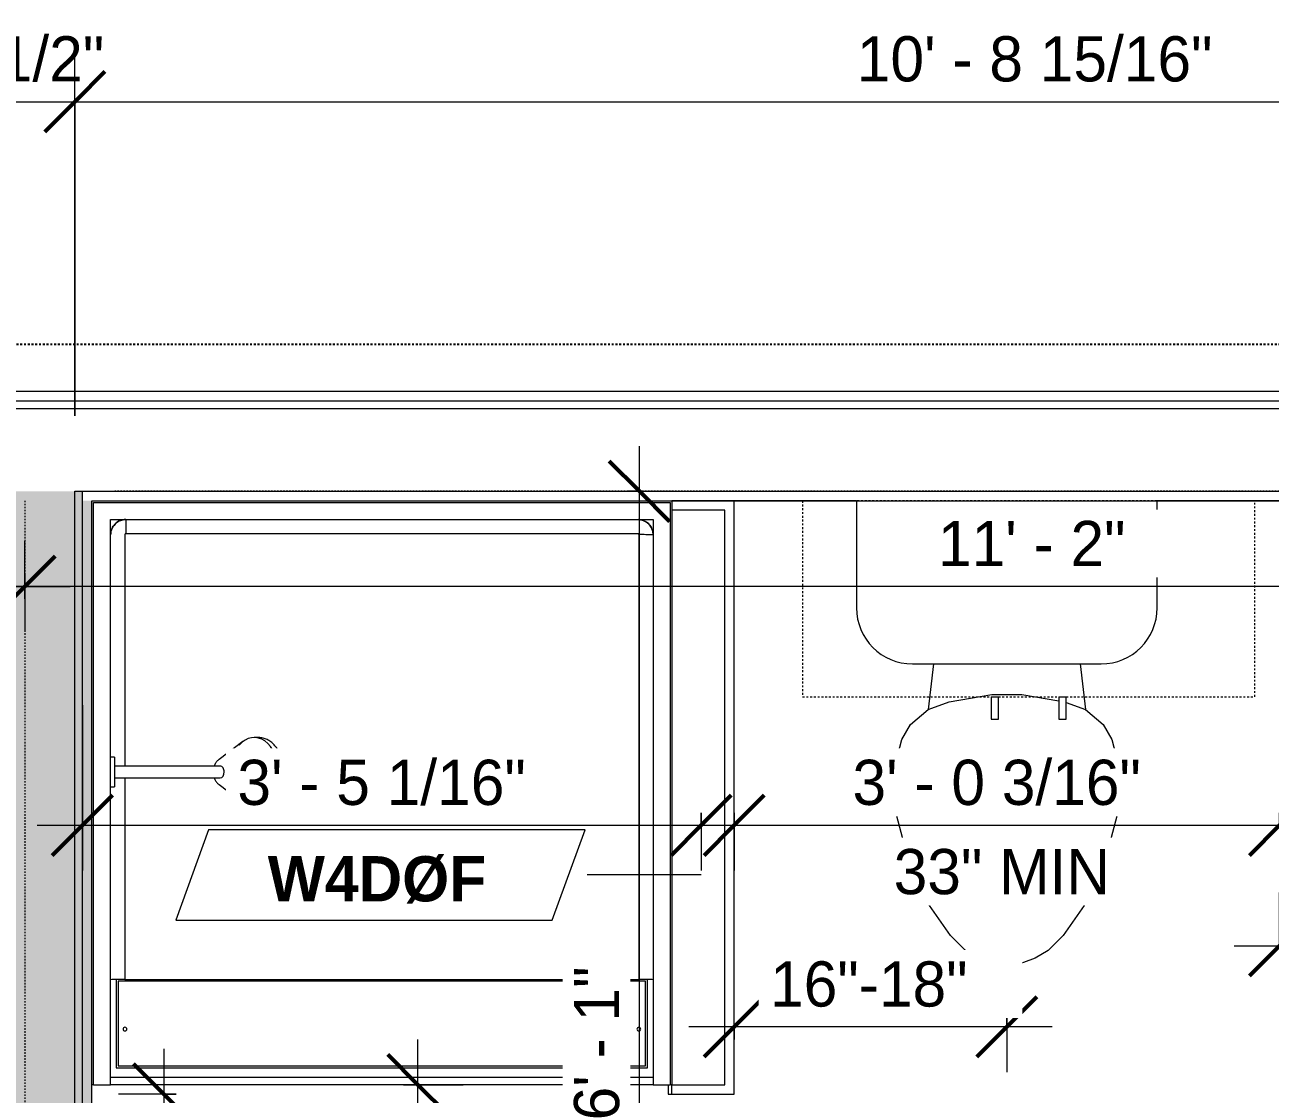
# Model space of a CAD drawing. Header units: inches. Extents: x -4058 to -1781, y 9814 to 12264.
# Drawn here: x -2935.5 to -2852.9, y 10334 to 10405 of the extents above; entities that cross this region are included whole.
import ezdxf

# ---------------------------------------------------------------- set-up
doc = ezdxf.new("R2010")
doc.units = ezdxf.units.IN
doc.header["$MEASUREMENT"] = 0
for name, pattern in [('Dash', [0.25, 0.125, -0.125]), ('Dash 3_32_', [0.1875, 0.09375, -0.09375]), ('Dash_2_', [0.25, 0.125, -0.125])]:
    doc.linetypes.add(name, pattern=pattern)
for name, color, linetype, lineweight in [('0-1', 7, 'Continuous', 5), ('A-ANNO-DIMS', 211, 'Continuous', 9), ('A-ANNO-DIMS-32', 211, 'Continuous', 9), ('A-DETL-1', 90, 'Dash 3_32_', 9), ('A-FLOR-2', 192, 'Continuous', 9), ('A-WALL-1', 7, 'Continuous', 9), ('A-WALL-2', 113, 'Continuous', 9), ('A-WALL-IDEN', 211, 'Continuous', 9), ('I-WALL-2', 10, 'Continuous', 5), ('I-WALL-3', 7, 'Continuous', 9), ('P-SANR-FIXT', 6, 'Continuous', 9), ('Q-CASE', 31, 'Continuous', 9), ('Q-CASE-3', 31, 'Dash', 9)]:
    doc.layers.add(name, color=color, linetype=linetype, lineweight=lineweight)
doc.layers.add('0-3', color=250, linetype='Dash_2_')
doc.styles.add('Century Gothic', font='ufonts.com_century-gothic.ttf', dxfattribs={"height": 3})
doc.styles.add('Century Gothic_B_1', font='GOTHICB.TTF', dxfattribs={"height": 3})
doc.dimstyles.new('MARKETING_DIMENSION', dxfattribs={"dimscale": 12, "dimtxt": 3.132505, "dimasz": 0.333333, "dimexe": 0.25, "dimexo": 0.166667, "dimgap": 0.041667, "dimtad": 1, "dimdec": 4, "dimrnd": 0.0625, "dimzin": 3, "dimdsep": 46, "dimlunit": 4, "dimtxsty": 'Century Gothic', "dimblk1": 'OBLIQUE', "dimblk2": 'OBLIQUE', "dimsah": 1, "dimcen": 0.09, "dimdle": 0.25, "dimazin": 0, "dimtfac": 1, "dimtdec": 4, "dimtix": 1, "dimtmove": 0, "dimatfit": 3, "dimfxl": 1, "dimtvp": 1, "dimtfill": 1, "dimfrac": 2, "dimtolj": 1, "dimtzin": 0, "dimarcsym": 2})
doc.dimstyles.new('THE_DIMENSION_STRING', dxfattribs={"dimscale": 12, "dimtxt": 3.132505, "dimasz": 0.333333, "dimexe": 0.25, "dimexo": 0.166667, "dimgap": 0.041667, "dimtad": 1, "dimdec": 4, "dimrnd": 0.0625, "dimzin": 3, "dimdsep": 46, "dimlunit": 4, "dimtxsty": 'Century Gothic', "dimblk1": 'OBLIQUE', "dimblk2": 'OBLIQUE', "dimsah": 1, "dimcen": 0.09, "dimdle": 0.25, "dimazin": 0, "dimtfac": 1, "dimtdec": 4, "dimtix": 1, "dimtmove": 0, "dimatfit": 3, "dimfxl": 1, "dimtvp": 1, "dimtfill": 1, "dimfrac": 2, "dimtolj": 1, "dimtzin": 0, "dimarcsym": 2})
doc.dimstyles.new('THE_DIMENSION_STRING_3', dxfattribs={"dimscale": 12, "dimtxt": 3.132505, "dimasz": 0.333333, "dimexe": 0.25, "dimexo": 0.166667, "dimgap": 0.041667, "dimtad": 1, "dimdec": 4, "dimrnd": 0.0625, "dimzin": 3, "dimdsep": 46, "dimlunit": 4, "dimtxsty": 'Century Gothic', "dimblk1": 'OBLIQUE', "dimblk2": 'OBLIQUE', "dimsah": 1, "dimcen": 0.09, "dimdle": 0.25, "dimazin": 0, "dimtfac": 1, "dimtdec": 4, "dimtix": 1, "dimtmove": 0, "dimatfit": 3, "dimfxl": 1, "dimtvp": 1, "dimtfill": 1, "dimfrac": 2, "dimtolj": 1, "dimtzin": 0, "dimarcsym": 2})
doc.dimstyles.new('THE_DIMENSION_STRING_4', dxfattribs={"dimscale": 12, "dimtxt": 3.132505, "dimasz": 0.333333, "dimexe": 0.25, "dimexo": 0.166667, "dimgap": 0.041667, "dimtad": 1, "dimdec": 4, "dimrnd": 0.0625, "dimzin": 3, "dimdsep": 46, "dimlunit": 4, "dimtxsty": 'Century Gothic', "dimblk1": 'OBLIQUE', "dimblk2": 'OBLIQUE', "dimsah": 1, "dimcen": 0.09, "dimdle": 0.25, "dimazin": 0, "dimtfac": 1, "dimtdec": 4, "dimtix": 1, "dimtmove": 0, "dimatfit": 3, "dimfxl": 1, "dimtvp": 1, "dimtfill": 1, "dimfrac": 2, "dimtolj": 1, "dimtzin": 0, "dimarcsym": 2})
doc.dimstyles.new('THE_DIMENSION_STRING_5', dxfattribs={"dimscale": 12, "dimtxt": 3.132505, "dimasz": 0.333333, "dimexe": 0.25, "dimexo": 0.166667, "dimgap": 0.041667, "dimtad": 1, "dimdec": 4, "dimrnd": 0.0625, "dimzin": 3, "dimdsep": 46, "dimlunit": 4, "dimtxsty": 'Century Gothic', "dimblk1": 'OBLIQUE', "dimblk2": 'OBLIQUE', "dimsah": 1, "dimcen": 0.09, "dimdle": 0.25, "dimazin": 0, "dimtfac": 1, "dimtdec": 4, "dimtix": 1, "dimtmove": 0, "dimatfit": 3, "dimfxl": 1, "dimtvp": 1, "dimtfill": 1, "dimfrac": 2, "dimtolj": 1, "dimtzin": 0, "dimarcsym": 2})

# ---------------------------------------------------------------- blocks, each defined once
blk = doc.blocks.new('CTR - 1st Phase - Common Walls_rvt-1-UNIT PLANS - 1ST FLOOR')
at = {"layer": 'I-WALL-2'}
for points in [[(-2932.211, 10017.089), (-2932.211, 10374.039), (-2937.711, 10374.039), (-2937.711, 10017.089)], [(-2931.711, 10017.089), (-2931.711, 10374.039), (-2932.211, 10374.039), (-2932.211, 10017.089)], [(-2931.711, 10017.089), (-2931.086, 10017.089), (-2931.086, 10373.414), (-2931.711, 10373.414), (-2931.711, 10033.342)]]:
    blk.add_hatch(color=256, dxfattribs=at).paths.add_polyline_path(points, flags=0)
at = {"layer": 'A-WALL-1'}
for p, q in [((-3067.149, 10380.039), (-2803.899, 10380.039)), ((-3067.149, 10379.539), (-2803.899, 10379.539)), ((-2932.211, 10374.039), (-2931.711, 10374.039)), ((-2932.211, 10373.414), (-2932.211, 10374.039)), ((-2932.211, 10374.039), (-2931.711, 10374.039)), ((-2931.711, 10373.414), (-2931.711, 10374.039)), ((-2931.711, 10374.039), (-2803.899, 10374.039)), ((-2932.211, 10017.089), (-2932.211, 10373.414)), ((-2931.711, 10017.089), (-2931.711, 10373.414))]:
    blk.add_line(p, q, dxfattribs=at)
at = {"layer": 'I-WALL-3'}
for p, q in [((-2803.899, 10380.664), (-3067.149, 10380.664)), ((-2892.586, 10373.414), (-2803.899, 10373.414)), ((-2931.086, 10017.089), (-2931.086, 10334.664))]:
    blk.add_line(p, q, dxfattribs=at)
blk = doc.blocks.new('Toilet-Domestic-3D - Toilet-Domestic-3D-3234795-UNIT PLANS - 1ST FLOOR')
at = {"layer": 'P-SANR-FIXT'}
for p, q in [((-1.874, 11.5), (-0.5, 12)), ((-0.5, 12), (0.5, 12)), ((0.5, 12), (1.874, 11.5)), ((-3.74, 10), (-2.74, 11)), ((-2.74, 11), (-1.874, 11.5)), ((1.874, 11.5), (2.74, 11)), ((2.74, 11), (3.74, 10)), ((-5.127, 8), (-3.74, 10)), ((3.74, 10), (5.127, 8)), ((-6.06, 6), (-5.127, 8)), ((5.127, 8), (6.06, 6)), ((-6.788, 4), (-6.06, 6)), ((6.06, 6), (6.788, 4)), ((-7.326, 1.992), (-6.788, 4)), ((6.788, 4), (7.326, 1.992)), ((-7.5, 0), (-7.326, 1.992)), ((7.326, 1.992), (7.5, 0)), ((-7.413, -0.996), (-7.5, 0)), ((7.5, 0), (7.413, -0.996)), ((-7.236, -2), (-7.413, -0.996)), ((7.413, -0.996), (7.236, -2)), ((-6.968, -3), (-7.236, -2)), ((7.236, -2), (6.968, -3)), ((-6.401, -4), (-6.968, -3)), ((6.968, -3), (6.401, -4)), ((-5.209, -5), (-6.401, -4)), ((6.401, -4), (5.209, -5)), ((-3.938, -5.463), (-5.209, -5)), ((-4.862, -8.024), (-5.209, -5)), ((-1, -6), (-3.449, -5.568)), ((3.836, -5.5), (1, -6)), ((5.209, -5), (3.836, -5.5)), ((4.862, -8.024), (5.209, -5)), ((1, -6), (-1, -6)), ((6.25, -8.024), (-6.25, -8.024)), ((-9.976, -11.75), (-9.976, -18.856)), ((9.976, -18.856), (9.976, -11.75))]:
    blk.add_line(p, q, dxfattribs=at)
for centre, start, end in [((-6.25, -11.75), 90, 180), ((6.25, -11.75), 0, 90)]:
    blk.add_arc(centre, 3.726, start, end, dxfattribs=at)
blk = doc.blocks.new('300 Series Wall Hung Cabinet_326 - 30_-2909952-UNIT PLANS - 1ST FLOOR')
at = {"layer": 'Q-CASE'}
for p, q in [((-2.5, -13.188), (-2.012, -13.188)), ((-2.5, -13.188), (-2.5, -14.687)), ((-2.012, -14.687), (-2.012, -13.188)), ((2, -13.188), (2.488, -13.188)), ((2, -13.188), (2, -14.687)), ((2.488, -14.687), (2.488, -13.188)), ((-2.5, -14.687), (-2.012, -14.687)), ((2, -14.687), (2.488, -14.687))]:
    blk.add_line(p, q, dxfattribs=at)
at = {"layer": 'Q-CASE-3'}
for p, q in [((15, -0.188), (-15, -0.188)), ((-15, -0.188), (-15, -13.188)), ((15, -13.188), (15, -0.188)), ((-15, -13.188), (15, -13.188))]:
    blk.add_line(p, q, dxfattribs=at)
blk = doc.blocks.new('The Shower - The Shower-V140-UNIT PLANS - 1ST FLOOR')
at = {"layer": 'P-SANR-FIXT'}
for p, q in [((0, 39.25), (0.125, 39.25)), ((0, 0.5), (0, 39.25)), ((1.25, 39.25), (0.125, 39.25)), ((0.125, 0.625), (0.125, 39.25)), ((1.25, 39.25), (37.25, 39.25)), ((1.25, 38.75), (1.25, 39.25)), ((1.25, 1.75), (1.25, 39.25)), ((37.25, 39.25), (37.25, 38.75)), ((38.375, 39.25), (37.25, 39.25)), ((37.25, 39.25), (37.25, 19.484)), ((38.375, 39.25), (38.5, 39.25)), ((38.375, 39.25), (38.375, 0.625)), ((38.5, 39.25), (38.5, 0.5)), ((37.25, 38.75), (1.25, 38.75)), ((1.625, 38.125), (1.625, 32.27)), ((36.875, 38.125), (1.625, 38.125)), ((36.875, 32.27), (36.875, 38.125)), ((36.75, 37.996), (1.75, 37.996)), ((1.75, 37.996), (1.75, 32.38)), ((36.75, 32.38), (36.75, 37.996)), ((1.75, 32.38), (36.75, 32.38)), ((2.2, 2.75), (2.2, 32.266)), ((36.3, 32.266), (2.2, 32.266)), ((36.3, 18.893), (36.3, 32.266)), ((36.3, 2.753), (36.3, 18.106)), ((37.25, 17.516), (37.25, 1.75)), ((1.28, 2.507), (1.302, 2.432)), ((2.253, 2.7), (36.25, 2.7)), ((37.198, 2.432), (37.22, 2.507)), ((37.25, 1.75), (1.25, 1.75)), ((1.397, 2.229), (1.415, 2.199)), ((1.51, 2.078), (1.578, 2.01)), ((1.699, 1.915), (1.731, 1.895)), ((1.932, 1.802), (2.007, 1.78)), ((2.253, 1.769), (36.25, 1.769)), ((36.25, 1.75), (36.25, 1.769)), ((36.493, 1.78), (36.568, 1.802)), ((36.772, 1.897), (36.801, 1.915)), ((36.922, 2.01), (36.99, 2.078)), ((37.085, 2.199), (37.105, 2.231)), ((38.5, 0.5), (0, 0.5)), ((38.375, 0.625), (0.125, 0.625))]:
    blk.add_line(p, q, dxfattribs=at)
for centre, radius, start, end in [((2.203, 35.563), 0.125, 0, 180), ((2.203, 35.563), 0.125, 180, 0), ((36.297, 35.563), 0.125, 0, 180), ((36.297, 35.563), 0.125, 180, 0), ((2.25, 2.75), 1, 180, 270), ((36.25, 2.75), 1, 270, 0)]:
    blk.add_arc(centre, radius, start, end, dxfattribs=at)
for centre, major_axis, start_param, end_param in [((2.2, 32.284), (-0.95, 0), 0, 1.570796), ((36.3, 32.284), (0.95, 0), 4.712389, 6.283185)]:
    blk.add_ellipse(centre, major_axis=major_axis, ratio=0.019505, start_param=start_param, end_param=end_param, dxfattribs=at)
for points, knots in [([(1.25, 2.769), (1.25, 2.767), (1.272, 2.764), (1.4, 2.758), (1.642, 2.754), (1.951, 2.752), (2.117, 2.752), (2.2, 2.753)], [-1, -1, -1, -1, -0.833333, -0.666667, -0.333333, -0.166667, 0, 0, 0, 0]), ([(1.25, 2.769), (1.25, 2.702), (1.263, 2.572), (1.34, 2.32), (1.525, 2.042), (1.804, 1.857), (2.056, 1.781), (2.186, 1.769), (2.253, 1.769)], [-1, -1, -1, -1, -0.874768, -0.749536, -0.499072, -0.248608, -0.123376, 0.001856, 0.001856, 0.001856, 0.001856]), ([(2.2, 2.753), (2.2, 2.742), (2.201, 2.74), (2.203, 2.731), (2.207, 2.724), (2.212, 2.717), (2.218, 2.711), (2.226, 2.705), (2.235, 2.702), (2.242, 2.7), (2.248, 2.7), (2.253, 2.7)], [-1, -1, -1, -1, -0.833333, -0.75, -0.666667, -0.583333, -0.416667, -0.291667, -0.208333, -0.083333, 0, 0, 0, 0]), ([(36.247, 2.7), (36.258, 2.7), (36.26, 2.701), (36.268, 2.703), (36.276, 2.707), (36.283, 2.712), (36.289, 2.718), (36.294, 2.726), (36.298, 2.735), (36.3, 2.741), (36.3, 2.748), (36.3, 2.753)], [-1, -1, -1, -1, -0.833333, -0.75, -0.666667, -0.583333, -0.416667, -0.291667, -0.208333, -0.083333, 0, 0, 0, 0]), ([(36.25, 1.796), (36.25, 1.816), (36.25, 1.907), (36.249, 2.145), (36.248, 2.452), (36.248, 2.617), (36.247, 2.7)], [-0.8333333, -0.8333333, -0.8333333, -0.8333333, -0.6666667, -0.3333333, -0.1666667, 0, 0, 0, 0]), ([(36.25, 1.769), (36.317, 1.769), (36.447, 1.782), (36.699, 1.858), (36.977, 2.044), (37.162, 2.322), (37.238, 2.575), (37.25, 2.705), (37.25, 2.771)], [-1, -1, -1, -1, -0.874768, -0.749536, -0.499072, -0.248608, -0.123376, 0.001856, 0.001856, 0.001856, 0.001856]), ([(1.589, 2), (1.545, 2.038), (1.47, 2.117), (1.409, 2.206), (1.385, 2.249)], [0.4597287, 0.4597287, 0.4597287, 0.4597287, 0.5714286, 0.666048, 0.666048, 0.666048, 0.666048]), ([(2.25, 1.75), (2.174, 1.75), (2.026, 1.767), (1.86, 1.825), (1.773, 1.871), (1.752, 1.883)], [0, 0, 0, 0, 0.1428571, 0.2857143, 0.332096, 0.332096, 0.332096, 0.332096]), ([(36.75, 1.884), (36.696, 1.853), (36.588, 1.803), (36.419, 1.76), (36.307, 1.75), (36.25, 1.75)], [0.6665409, 0.6665409, 0.6665409, 0.6665409, 0.7857143, 0.8928571, 1, 1, 1, 1]), ([(37.014, 2.105), (36.972, 2.055), (36.889, 1.974), (36.794, 1.909), (36.751, 1.885)], [0.4462442, 0.4462442, 0.4462442, 0.4462442, 0.5714286, 0.666048, 0.666048, 0.666048, 0.666048]), ([(37.193, 2.416), (37.181, 2.382), (37.157, 2.326), (37.129, 2.273), (37.117, 2.252)], [0.2167295, 0.2167295, 0.2167295, 0.2167295, 0.2857143, 0.332096, 0.332096, 0.332096, 0.332096])]:
    blk.add_open_spline(points, degree=3, knots=knots, dxfattribs=at)
for points in [[(1.251, 2.707), (1.25, 2.721), (1.25, 2.735), (1.25, 2.75)], [(37.25, 2.75), (37.25, 2.724), (37.249, 2.698), (37.247, 2.673)], [(1.384, 2.25), (1.371, 2.272), (1.359, 2.295), (1.348, 2.319)], [(1.75, 1.884), (1.707, 1.909), (1.665, 1.937), (1.627, 1.968)], [(37.116, 2.25), (37.095, 2.214), (37.072, 2.179), (37.047, 2.146)]]:
    blk.add_open_spline(points, degree=3, dxfattribs=at)
blk = doc.blocks.new('Shower Head - Shower Head-3265626-UNIT PLANS - 1ST FLOOR')
at = {"layer": 'P-SANR-FIXT'}
for p, q in [((-0.984, 0), (-0.984, -0.255)), ((-0.984, 0), (0.984, 0)), ((0.984, -0.255), (-0.984, -0.255)), ((-0.394, -0.255), (-0.394, -1.002)), ((0.394, -1.002), (0.394, -0.255)), ((0.984, -0.255), (0.984, 0)), ((-0.394, -6.013), (-0.394, -7.265)), ((0.394, -7.265), (0.394, -6.013)), ((-0.837, -7.194), (-2.021, -8.783)), ((2.021, -8.783), (0.837, -7.194)), ((-2.285, -9.536), (-2.285, -9.815)), ((2.285, -9.815), (2.285, -9.536))]:
    blk.add_line(p, q, dxfattribs=at)
at = {"layer": 'P-SANR-FIXT', "flags": 128}
for points in [[(-0.394, -1.002), (-0.394, -1.285), (-0.394, -1.568), (-0.394, -1.85), (-0.394, -2.131), (-0.394, -2.41), (-0.394, -2.686), (-0.394, -2.96), (-0.394, -3.231), (-0.394, -3.498), (-0.394, -3.761), (-0.394, -4.02), (-0.394, -4.274), (-0.394, -4.523), (-0.394, -4.766), (-0.394, -5.003), (-0.394, -5.234), (-0.394, -5.458), (-0.394, -5.674), (-0.394, -5.884), (-0.394, -6.013)], [(0.394, -6.013), (0.394, -5.808), (0.394, -5.596), (0.394, -5.377), (0.394, -5.15), (0.394, -4.917), (0.394, -4.678), (0.394, -4.433), (0.394, -4.182), (0.394, -3.926), (0.394, -3.666), (0.394, -3.401), (0.394, -3.132), (0.394, -2.86), (0.394, -2.585), (0.394, -2.308), (0.394, -2.028), (0.394, -1.747), (0.394, -1.465), (0.394, -1.182), (0.394, -1.002)], [(-0.394, -6.871), (-0.426, -6.883), (-0.458, -6.897), (-0.489, -6.911), (-0.521, -6.927), (-0.552, -6.944), (-0.582, -6.963), (-0.613, -6.982), (-0.643, -7.003), (-0.672, -7.025), (-0.701, -7.049), (-0.729, -7.074), (-0.756, -7.101), (-0.783, -7.129), (-0.809, -7.159), (-0.834, -7.19), (-0.837, -7.194)], [(0.837, -7.194), (0.813, -7.163), (0.787, -7.133), (0.76, -7.105), (0.733, -7.078), (0.705, -7.052), (0.676, -7.029), (0.647, -7.006), (0.617, -6.985), (0.587, -6.965), (0.556, -6.947), (0.525, -6.93), (0.494, -6.914), (0.462, -6.899), (0.43, -6.885), (0.398, -6.873)], [(-2.285, -9.815), (-2.283, -9.885), (-2.277, -9.955), (-2.267, -10.024), (-2.253, -10.094), (-2.236, -10.162), (-2.214, -10.23), (-2.189, -10.297), (-2.16, -10.362), (-2.128, -10.427), (-2.092, -10.49), (-2.053, -10.552), (-2.011, -10.613), (-1.965, -10.672), (-1.916, -10.729), (-1.865, -10.785), (-1.81, -10.839), (-1.753, -10.891), (-1.693, -10.941), (-1.631, -10.99), (-1.566, -11.036), (-1.499, -11.08), (-1.43, -11.122), (-1.358, -11.163), (-1.285, -11.2), (-1.21, -11.236), (-1.132, -11.27), (-1.054, -11.301), (-0.973, -11.33), (-0.892, -11.356), (-0.809, -11.38), (-0.725, -11.402), (-0.639, -11.422), (-0.553, -11.438), (-0.466, -11.453), (-0.379, -11.465), (-0.291, -11.474), (-0.202, -11.481), (-0.113, -11.486), (-0.024, -11.488), (0, -11.488)], [(0, -11.488), (0.089, -11.487), (0.178, -11.483), (0.267, -11.476), (0.355, -11.468), (0.443, -11.456), (0.53, -11.443), (0.616, -11.426), (0.702, -11.408), (0.786, -11.387), (0.869, -11.363), (0.952, -11.337), (1.032, -11.309), (1.111, -11.278), (1.189, -11.245), (1.265, -11.21), (1.339, -11.173), (1.411, -11.133), (1.481, -11.092), (1.548, -11.048), (1.614, -11.002), (1.677, -10.955), (1.737, -10.905), (1.795, -10.853), (1.85, -10.8), (1.903, -10.745), (1.952, -10.688), (1.999, -10.629), (2.042, -10.569), (2.082, -10.507), (2.119, -10.444), (2.152, -10.38), (2.182, -10.315), (2.208, -10.248), (2.23, -10.18), (2.249, -10.112), (2.264, -10.043), (2.275, -9.974), (2.282, -9.904), (2.285, -9.833), (2.285, -9.815)]]:
    blk.add_lwpolyline(points, dxfattribs=at)
at = {"layer": 'P-SANR-FIXT'}
for centre, major_axis, start_param, end_param in [((0, -7.265), (0.394, 0), 3.141593, 4.712389), ((0, -7.265), (-0.394, 0), 1.570796, 3.141593), ((0, -9.536), (2.285, 0), 2.468394, 4.712389), ((0, -9.536), (-2.285, 0), 1.570796, 3.814791)]:
    blk.add_ellipse(centre, major_axis=major_axis, ratio=0.707107, start_param=start_param, end_param=end_param, dxfattribs=at)
blk = doc.blocks.new('DIMBLOCK1-UNIT PLANS - 1ST FLOOR')
at = {"layer": 'A-ANNO-DIMS-32'}
for p, q in [((-2852.274, 10347.414), (-2852.274, 10340.881)), ((-2852.274, 10343.881), (-2852.274, 10347.414)), ((-2804.274, 10347.414), (-2804.274, 10340.881)), ((-2804.274, 10343.881), (-2804.274, 10347.414)), ((-2855.274, 10343.881), (-2801.274, 10343.881))]:
    blk.add_line(p, q, dxfattribs=at)
at = {"layer": 'A-ANNO-DIMS-32', "lineweight": 50}
for p, q in [((-2852.274, 10343.881), (-2850.274, 10345.881)), ((-2804.274, 10343.881), (-2802.274, 10345.881)), ((-2852.274, 10343.881), (-2854.274, 10341.881)), ((-2804.274, 10343.881), (-2806.274, 10341.881))]:
    blk.add_line(p, q, dxfattribs=at)
at = {"layer": 'A-ANNO-DIMS-32', "color": 0, "insert": (-2833.519, 10348.226), "char_height": 3, "width": 12.58969, "attachment_point": 1, "line_spacing_factor": 0.984502, "style": 'Century Gothic', "bg_fill": 3, "box_fill_scale": 1.25, "bg_fill_color": 256, "bg_fill_true_color": 13158600, "bg_fill_transparency": 0}
blk.add_mtext('4\' - 0"', dxfattribs=at)
blk = doc.blocks.new('_Oblique')
at = {"color": 0, "linetype": 'ByBlock', "lineweight": -2}
blk.add_line((-0.5, -0.5), (0.5, 0.5), dxfattribs=at)
blk = doc.blocks.new('DIMBLOCK276-UNIT PLANS - 1ST FLOOR')
at = {"layer": 'A-ANNO-DIMS-32', "lineweight": 50}
for p, q in [((-2888.461, 10351.881), (-2886.461, 10353.881)), ((-2852.274, 10351.881), (-2850.274, 10353.881)), ((-2888.461, 10351.881), (-2890.461, 10349.881)), ((-2852.274, 10351.881), (-2854.274, 10349.881))]:
    blk.add_line(p, q, dxfattribs=at)
at = {"layer": 'A-ANNO-DIMS-32'}
for p, q in [((-2888.461, 10352.71), (-2888.461, 10348.881)), ((-2888.461, 10351.881), (-2888.461, 10352.71)), ((-2852.274, 10352.71), (-2852.274, 10348.881)), ((-2852.274, 10351.881), (-2852.274, 10352.71)), ((-2891.461, 10351.881), (-2849.274, 10351.881))]:
    blk.add_line(p, q, dxfattribs=at)
at = {"layer": 'A-ANNO-DIMS-32', "color": 0, "char_height": 3, "attachment_point": 1, "line_spacing_factor": 0.984502, "style": 'Century Gothic', "bg_fill": 3, "box_fill_scale": 1.25, "bg_fill_color": 256, "bg_fill_true_color": 13158600, "bg_fill_transparency": 0}
for s, insert, width in [('3\' - 0 3/16"', (-2880.61, 10356.226), 24.5827), ('33" MIN', (-2877.876, 10350.304), 18.01936)]:
    blk.add_mtext(s, dxfattribs=dict(at, insert=insert, width=width))
blk = doc.blocks.new('Wall Tag - Arch Wall-3956453-UNIT PLANS - 1ST FLOOR')
at = {"layer": 'A-WALL-IDEN'}
for p, q in [((-0.3561, 0.0937), (-0.4244, -0.0937)), ((0.4244, 0.0937), (-0.3561, 0.0937)), ((0.3561, -0.0937), (0.4244, 0.0937)), ((-0.4244, -0.0937), (0.3561, -0.0937))]:
    blk.add_line(p, q, dxfattribs=at)
blk = doc.blocks.new('DIMBLOCK752-UNIT PLANS - 1ST FLOOR')
at = {"layer": 'A-ANNO-DIMS-32'}
for p, q in [((-2909.449, 10298.039), (-2909.449, 10337.664)), ((-2910.399, 10334.664), (-2906.449, 10334.664)), ((-2909.449, 10334.664), (-2910.399, 10334.664)), ((-2910.277, 10301.039), (-2906.449, 10301.039)), ((-2909.449, 10301.039), (-2910.277, 10301.039))]:
    blk.add_line(p, q, dxfattribs=at)
at = {"layer": 'A-ANNO-DIMS-32', "lineweight": 50}
for p, q in [((-2909.449, 10334.664), (-2911.449, 10336.664)), ((-2909.449, 10334.664), (-2907.449, 10332.664)), ((-2909.449, 10301.039), (-2911.449, 10303.039)), ((-2909.449, 10301.039), (-2907.449, 10299.039))]:
    blk.add_line(p, q, dxfattribs=at)
at = {"layer": 'A-ANNO-DIMS-32', "color": 0, "insert": (-2913.794, 10308.778), "char_height": 3, "width": 21.77837, "attachment_point": 1, "rotation": 90, "line_spacing_factor": 0.984502, "style": 'Century Gothic', "bg_fill": 3, "box_fill_scale": 1.25, "bg_fill_color": 256, "bg_fill_true_color": 13158600, "bg_fill_transparency": 0}
blk.add_mtext('2\' - 9 5/8"', dxfattribs=at)
blk = doc.blocks.new('DIMBLOCK928-UNIT PLANS - 1ST FLOOR')
at = {"layer": 'A-ANNO-DIMS-32'}
for p, q in [((-2937.711, 10379.039), (-2937.711, 10402.892)), ((-2932.211, 10379.039), (-2932.211, 10402.892)), ((-2937.711, 10399.892), (-2932.211, 10399.892)), ((-2937.711, 10399.892), (-2937.711, 10379.039)), ((-2932.211, 10399.892), (-2932.211, 10379.039))]:
    blk.add_line(p, q, dxfattribs=at)
at = {"layer": 'A-ANNO-DIMS-32', "lineweight": 50}
for p, q in [((-2937.711, 10399.892), (-2935.711, 10401.892)), ((-2932.211, 10399.892), (-2930.211, 10401.892)), ((-2937.711, 10399.892), (-2939.711, 10397.892)), ((-2932.211, 10399.892), (-2934.211, 10397.892))]:
    blk.add_line(p, q, dxfattribs=at)
at = {"layer": 'A-ANNO-DIMS-32', "color": 0, "insert": (-2940.605, 10404.237), "char_height": 3, "width": 13.54435, "attachment_point": 1, "line_spacing_factor": 0.984502, "style": 'Century Gothic', "bg_fill": 3, "box_fill_scale": 1.25, "bg_fill_color": 256, "bg_fill_true_color": 13158600, "bg_fill_transparency": 0}
blk.add_mtext('5 1/2"', dxfattribs=at)
blk = doc.blocks.new('DIMBLOCK929-UNIT PLANS - 1ST FLOOR')
at = {"layer": 'A-ANNO-DIMS-32'}
for p, q in [((-2932.211, 10379.039), (-2932.211, 10402.892)), ((-2803.274, 10379.039), (-2803.274, 10402.892)), ((-2932.211, 10399.892), (-2803.274, 10399.892)), ((-2932.211, 10399.892), (-2932.211, 10379.039)), ((-2803.274, 10399.892), (-2803.274, 10379.039))]:
    blk.add_line(p, q, dxfattribs=at)
at = {"layer": 'A-ANNO-DIMS-32', "lineweight": 50}
for p, q in [((-2932.211, 10399.892), (-2930.211, 10401.892)), ((-2803.274, 10399.892), (-2801.274, 10401.892)), ((-2932.211, 10399.892), (-2934.211, 10397.892)), ((-2803.274, 10399.892), (-2805.274, 10397.892))]:
    blk.add_line(p, q, dxfattribs=at)
at = {"layer": 'A-ANNO-DIMS-32', "color": 0, "insert": (-2880.322, 10404.237), "char_height": 3, "width": 30.19138, "attachment_point": 1, "line_spacing_factor": 0.984502, "style": 'Century Gothic', "bg_fill": 3, "box_fill_scale": 1.25, "bg_fill_color": 256, "bg_fill_true_color": 13158600, "bg_fill_transparency": 0}
blk.add_mtext('10\' - 8 15/16"', dxfattribs=at)
blk = doc.blocks.new('DIMBLOCK1230-UNIT PLANS - 1ST FLOOR')
at = {"layer": 'A-ANNO-DIMS-32'}
for p, q in [((-2888.461, 10337.673), (-2888.461, 10341.502)), ((-2870.367, 10340.559), (-2870.367, 10335.502)), ((-2870.367, 10338.502), (-2870.367, 10340.559)), ((-2867.367, 10338.502), (-2891.461, 10338.502)), ((-2888.461, 10338.502), (-2888.461, 10337.673))]:
    blk.add_line(p, q, dxfattribs=at)
at = {"layer": 'A-ANNO-DIMS-32', "lineweight": 50}
for p, q in [((-2888.461, 10338.502), (-2886.461, 10340.502)), ((-2870.367, 10338.502), (-2868.367, 10340.502)), ((-2888.461, 10338.502), (-2890.461, 10336.502)), ((-2870.367, 10338.502), (-2872.367, 10336.502))]:
    blk.add_line(p, q, dxfattribs=at)
at = {"layer": 'A-ANNO-DIMS-32', "color": 0, "insert": (-2886.077, 10342.847), "char_height": 3, "width": 15.99069, "attachment_point": 1, "line_spacing_factor": 0.984502, "style": 'Century Gothic', "bg_fill": 3, "box_fill_scale": 1.25, "bg_fill_color": 256, "bg_fill_true_color": 13158600, "bg_fill_transparency": 0}
blk.add_mtext('16"-18"', dxfattribs=at)
blk = doc.blocks.new('DIMBLOCK1231-UNIT PLANS - 1ST FLOOR')
at = {"layer": 'A-ANNO-DIMS-32'}
for p, q in [((-2931.711, 10359.847), (-2931.711, 10348.881)), ((-2931.711, 10351.881), (-2931.711, 10359.847)), ((-2890.649, 10352.71), (-2890.649, 10348.881)), ((-2890.649, 10351.881), (-2890.649, 10352.71)), ((-2934.711, 10351.881), (-2887.649, 10351.881))]:
    blk.add_line(p, q, dxfattribs=at)
at = {"layer": 'A-ANNO-DIMS-32', "lineweight": 50}
for p, q in [((-2931.711, 10351.881), (-2929.711, 10353.881)), ((-2890.649, 10351.881), (-2888.649, 10353.881)), ((-2931.711, 10351.881), (-2933.711, 10349.881)), ((-2890.649, 10351.881), (-2892.649, 10349.881))]:
    blk.add_line(p, q, dxfattribs=at)
at = {"layer": 'A-ANNO-DIMS-32', "color": 0, "insert": (-2921.423, 10356.226), "char_height": 3, "width": 24.5827, "attachment_point": 1, "line_spacing_factor": 0.984502, "style": 'Century Gothic', "bg_fill": 3, "box_fill_scale": 1.25, "bg_fill_color": 256, "bg_fill_true_color": 13158600, "bg_fill_transparency": 0}
blk.add_mtext('3\' - 5 1/16"', dxfattribs=at)
blk = doc.blocks.new('DIMBLOCK1264-UNIT PLANS - 1ST FLOOR')
at = {"layer": 'A-ANNO-DIMS-32'}
for p, q in [((-2926.313, 10337.039), (-2926.313, 10301.039)), ((-2925.485, 10334.039), (-2929.313, 10334.039)), ((-2926.313, 10334.039), (-2925.485, 10334.039)), ((-2925.485, 10304.039), (-2929.313, 10304.039)), ((-2926.313, 10304.039), (-2925.485, 10304.039))]:
    blk.add_line(p, q, dxfattribs=at)
at = {"layer": 'A-ANNO-DIMS-32', "lineweight": 50}
for p, q in [((-2926.313, 10334.039), (-2928.313, 10336.039)), ((-2926.313, 10334.039), (-2924.313, 10332.039)), ((-2926.313, 10304.039), (-2928.313, 10306.039)), ((-2926.313, 10304.039), (-2924.313, 10302.039))]:
    blk.add_line(p, q, dxfattribs=at)
at = {"layer": 'A-ANNO-DIMS-32', "color": 0, "char_height": 3, "attachment_point": 1, "rotation": 90, "line_spacing_factor": 0.984502, "style": 'Century Gothic', "bg_fill": 3, "box_fill_scale": 1.25, "bg_fill_color": 256, "bg_fill_true_color": 13158600, "bg_fill_transparency": 0}
for s, insert, width in [('2\' - 6"', (-2930.659, 10313.794), 12.58969), ('MIN.', (-2924.736, 10314.515), 10.85935)]:
    blk.add_mtext(s, dxfattribs=dict(at, insert=insert, width=width))
blk = doc.blocks.new('DIMBLOCK1316-UNIT PLANS - 1ST FLOOR')
at = {"layer": 'A-ANNO-DIMS-32'}
for p, q in [((-2894.748, 10301.039), (-2894.748, 10377.039)), ((-2895.576, 10374.039), (-2891.748, 10374.039)), ((-2894.748, 10374.039), (-2895.576, 10374.039)), ((-2895.576, 10301.039), (-2891.748, 10301.039)), ((-2894.748, 10301.039), (-2895.576, 10301.039))]:
    blk.add_line(p, q, dxfattribs=at)
at = {"layer": 'A-ANNO-DIMS-32', "lineweight": 50}
for p, q in [((-2894.748, 10374.039), (-2896.748, 10376.039)), ((-2894.748, 10374.039), (-2892.748, 10372.039)), ((-2894.748, 10301.039), (-2896.748, 10303.039)), ((-2894.748, 10301.039), (-2892.748, 10299.039))]:
    blk.add_line(p, q, dxfattribs=at)
at = {"layer": 'A-ANNO-DIMS-32', "color": 0, "insert": (-2899.093, 10332.294), "char_height": 3, "width": 12.58969, "attachment_point": 1, "rotation": 90, "line_spacing_factor": 0.984502, "style": 'Century Gothic', "bg_fill": 3, "box_fill_scale": 1.25, "bg_fill_color": 256, "bg_fill_true_color": 13158600, "bg_fill_transparency": 0}
blk.add_mtext('6\' - 1"', dxfattribs=at)
blk = doc.blocks.new('DIMBLOCK1365-UNIT PLANS - 1ST FLOOR')
at = {"layer": 'A-ANNO-DIMS-32'}
for p, q in [((-2935.524, 10366.902), (-2935.524, 10370.73)), ((-2801.524, 10358.035), (-2801.524, 10370.73)), ((-2798.524, 10367.73), (-2938.524, 10367.73)), ((-2935.524, 10367.73), (-2935.524, 10366.902)), ((-2801.524, 10367.73), (-2801.524, 10358.035))]:
    blk.add_line(p, q, dxfattribs=at)
at = {"layer": 'A-ANNO-DIMS-32', "lineweight": 50}
for p, q in [((-2935.524, 10367.73), (-2933.524, 10369.73)), ((-2801.524, 10367.73), (-2799.524, 10369.73)), ((-2935.524, 10367.73), (-2937.524, 10365.73)), ((-2801.524, 10367.73), (-2803.524, 10365.73))]:
    blk.add_line(p, q, dxfattribs=at)
at = {"layer": 'A-ANNO-DIMS-32', "color": 0, "insert": (-2874.938, 10372.076), "char_height": 3, "width": 15.39402, "attachment_point": 1, "line_spacing_factor": 0.984502, "style": 'Century Gothic', "bg_fill": 3, "box_fill_scale": 1.25, "bg_fill_color": 256, "bg_fill_true_color": 13158600, "bg_fill_transparency": 0}
blk.add_mtext('11\' - 2"', dxfattribs=at)
blk = doc.blocks.new('DIMBLOCK1366-UNIT PLANS - 1ST FLOOR')
at = {"layer": 'A-ANNO-DIMS-32'}
for p, q in [((-3069.524, 10358.035), (-3069.524, 10370.73)), ((-2935.524, 10368.559), (-2935.524, 10364.73)), ((-2935.524, 10367.73), (-2935.524, 10368.559)), ((-3072.524, 10367.73), (-2932.524, 10367.73)), ((-3069.524, 10367.73), (-3069.524, 10358.035))]:
    blk.add_line(p, q, dxfattribs=at)
at = {"layer": 'A-ANNO-DIMS-32', "lineweight": 50}
for p, q in [((-3069.524, 10367.73), (-3067.524, 10369.73)), ((-2935.524, 10367.73), (-2933.524, 10369.73)), ((-3069.524, 10367.73), (-3071.524, 10365.73)), ((-2935.524, 10367.73), (-2937.524, 10365.73))]:
    blk.add_line(p, q, dxfattribs=at)
at = {"layer": 'A-ANNO-DIMS-32', "color": 0, "insert": (-3008.938, 10372.076), "char_height": 3, "width": 15.39402, "attachment_point": 1, "line_spacing_factor": 0.984502, "style": 'Century Gothic', "bg_fill": 3, "box_fill_scale": 1.25, "bg_fill_color": 256, "bg_fill_true_color": 13158600, "bg_fill_transparency": 0}
blk.add_mtext('11\' - 2"', dxfattribs=at)

msp = doc.modelspace()

# ---------------------------------------------------------------- linework, layer by layer
at = {"layer": '0-3'}
msp.add_line((-2938.33176, 10383.79487), (-2695.84009, 10383.79487), dxfattribs=at)
at = {"layer": 'A-DETL-1'}
for p, q in [((-2801.88554, 10374.0394), (-2929.55818, 10374.0394)), ((-2935.52374, 10373.4144), (-2935.52374, 10019.4144)), ((-2935.52374, 10373.4144), (-2935.52374, 10019.4144)), ((-2931.71124, 10361.84731), (-2931.71124, 10363.84731)), ((-2904.89874, 10334.6644), (-2908.39874, 10334.6644))]:
    msp.add_line(p, q, dxfattribs=at)
at = {"layer": 'A-FLOR-2'}
for p, q in [((-2880.34371, 10373.40981), (-2888.46131, 10373.40981)), ((-2852.27374, 10373.40981), (-2860.39127, 10373.40981))]:
    msp.add_line(p, q, dxfattribs=at)
at = {"layer": 'A-WALL-2'}
for p, q in [((-2888.46124, 10373.4144), (-2892.58624, 10373.4144)), ((-2889.08624, 10372.7894), (-2892.58624, 10372.7894)), ((-2889.08624, 10334.6644), (-2889.08624, 10372.7894)), ((-2888.46124, 10334.0394), (-2888.46124, 10373.4144)), ((-2892.83624, 10334.6644), (-2892.83624, 10334.0394)), ((-2892.83624, 10334.0394), (-2888.46124, 10334.0394)), ((-2892.58624, 10334.0394), (-2892.58624, 10334.6644)), ((-2892.58624, 10334.6644), (-2889.08624, 10334.6644))]:
    msp.add_line(p, q, dxfattribs=at)

# ---------------------------------------------------------------- block references
at = {"layer": '0-1'}
msp.add_blockref('CTR - 1st Phase - Common Walls_rvt-1-UNIT PLANS - 1ST FLOOR', (0, 0), dxfattribs=at)
at = {"layer": 'A-WALL-IDEN', "xscale": 31.99999999999999, "yscale": 31.99999999999999, "zscale": 31.99999999999999}
msp.add_blockref('Wall Tag - Arch Wall-3956453-UNIT PLANS - 1ST FLOOR', (-2911.93799, 10348.58065), dxfattribs=at)
at = {"layer": 'P-SANR-FIXT'}
for name, p, rotation in [('The Shower - The Shower-V140-UNIT PLANS - 1ST FLOOR', (-2892.58624, 10373.9144), 180), ('Toilet-Domestic-3D - Toilet-Domestic-3D-3234795-UNIT PLANS - 1ST FLOOR', (-2870.36749, 10354.55858), 180), ('Shower Head - Shower Head-3265626-UNIT PLANS - 1ST FLOOR', (-2929.83624, 10355.4144), 90.0000000000808)]:
    msp.add_blockref(name, p, dxfattribs=dict(at, rotation=rotation))
at = {"layer": 'Q-CASE'}
msp.add_blockref('300 Series Wall Hung Cabinet_326 - 30_-2909952-UNIT PLANS - 1ST FLOOR', (-2868.91803, 10373.59731), dxfattribs=at)

# ---------------------------------------------------------------- texts
at = {"layer": 'A-WALL-IDEN', "insert": (-2919.40588, 10349.82818), "char_height": 3, "width": 17.978, "attachment_point": 1, "style": 'Century Gothic_B_1'}
msp.add_mtext('W4DØF', dxfattribs=at)

# ---------------------------------------------------------------- next in the draw order: dimensions: what is measured, and where the dimension line sits
at = {"layer": 'A-ANNO-DIMS'}
for base, p1, p2, dimstyle, override, picture, middle in [((-2932.21124, 10399.89173), (-2937.71124, 10377.0394), (-2932.21124, 10377.0394), 'THE_DIMENSION_STRING_4', {"dimpost": '<>', "dimfxl": 5.5}, 'DIMBLOCK928-UNIT PLANS - 1ST FLOOR', (-2934.96124, 10402.1334)), ((-2804.27374, 10343.88118), (-2852.27374, 10349.4144), (-2804.27374, 10349.4144), 'THE_DIMENSION_STRING', {"dimpost": '<>', "dimfxl": 48}, 'DIMBLOCK1-UNIT PLANS - 1ST FLOOR', (-2828.27374, 10345.95664))]:
    dim = msp.add_linear_dim(base=base, p1=p1, p2=p2, dimstyle=dimstyle, override=override, dxfattribs=at)
    dim.commit()
    dim.dimension.update_dxf_attribs({"geometry": picture, "text_midpoint": middle})
dim = msp.add_linear_dim(base=(-2888.46124, 10338.5015), p1=(-2870.36749, 10342.55858), p2=(-2888.46124, 10335.67307), text='16"-18"', dimstyle='THE_DIMENSION_STRING_5', override={"dimpost": '<>', "dimfxl": 19.359598}, dxfattribs=at)
dim.commit()
dim.dimension.update_dxf_attribs({"geometry": 'DIMBLOCK1230-UNIT PLANS - 1ST FLOOR', "text_midpoint": (-2879.41436, 10340.57696)})
dim = msp.add_linear_dim(base=(-2909.44888, 10334.6644), p1=(-2912.2773, 10301.0394), p2=(-2908.39874, 10334.6644), angle=90, dimstyle='THE_DIMENSION_STRING_3', override={"dimpost": '<>', "dimfxl": 33.847953}, dxfattribs=at)
dim.commit()
dim.dimension.update_dxf_attribs({"geometry": 'DIMBLOCK752-UNIT PLANS - 1ST FLOOR', "text_midpoint": (-2911.69055, 10317.8519)})
dim = msp.add_linear_dim(base=(-2926.31329, 10304.0394), p1=(-2923.48487, 10334.0394), p2=(-2923.48487, 10304.0394), angle=90, text='<>\\XMIN.', dimstyle='THE_DIMENSION_STRING_5', override={"dimpost": '<>', "dimfxl": 30}, dxfattribs=at)
dim.commit()
dim.dimension.update_dxf_attribs({"geometry": 'DIMBLOCK1264-UNIT PLANS - 1ST FLOOR', "text_midpoint": (-2926.31329, 10319.0394)})

# ---------------------------------------------------------------- next in the draw order: dimensions: what is measured, and where the dimension line sits
dim = msp.add_linear_dim(base=(-2803.27374, 10399.89173), p1=(-2932.21124, 10377.0394), p2=(-2803.27374, 10377.0394), dimstyle='THE_DIMENSION_STRING_4', override={"dimpost": '<>', "dimfxl": 128.9375}, dxfattribs=at)
dim.commit()
dim.dimension.update_dxf_attribs({"geometry": 'DIMBLOCK929-UNIT PLANS - 1ST FLOOR', "text_midpoint": (-2867.74249, 10402.1334)})
dim = msp.add_linear_dim(base=(-2852.27374, 10351.88118), p1=(-2888.46124, 10354.70961), p2=(-2852.27374, 10354.70961), text='<>\\X33" MIN', dimstyle='THE_DIMENSION_STRING', override={"dimpost": '<>', "dimfxl": 36.1875}, dxfattribs=at)
dim.commit()
dim.dimension.update_dxf_attribs({"geometry": 'DIMBLOCK276-UNIT PLANS - 1ST FLOOR', "text_midpoint": (-2870.36749, 10351.88118)})

# ---------------------------------------------------------------- next in the draw order: linework, layer by layer
at = {"layer": 'A-WALL-IDEN'}
msp.add_line((-2890.64874, 10348.58065), (-2898.20629, 10348.58065), dxfattribs=at)

# ---------------------------------------------------------------- next in the draw order: dimensions: what is measured, and where the dimension line sits
at = {"layer": 'A-ANNO-DIMS'}
dim = msp.add_linear_dim(base=(-2890.64874, 10351.88118), p1=(-2931.71124, 10361.84731), p2=(-2890.64874, 10354.70961), angle=0, dimstyle='THE_DIMENSION_STRING_5', override={"dimpost": '<>', "dimfxl": 41.678239}, dxfattribs=at)
dim.commit()
dim.dimension.update_dxf_attribs({"geometry": 'DIMBLOCK1231-UNIT PLANS - 1ST FLOOR', "text_midpoint": (-2911.17999, 10354.12286)})

# ---------------------------------------------------------------- next in the draw order: dimensions: what is measured, and where the dimension line sits
dim = msp.add_linear_dim(base=(-2894.74797, 10374.0394), p1=(-2897.5764, 10301.0394), p2=(-2897.5764, 10374.0394), angle=90, dimstyle='MARKETING_DIMENSION', override={"dimpost": '<>', "dimfxl": 73}, dxfattribs=at)
dim.commit()
dim.dimension.update_dxf_attribs({"geometry": 'DIMBLOCK1316-UNIT PLANS - 1ST FLOOR', "text_midpoint": (-2896.82343, 10337.5394)})

# ---------------------------------------------------------------- next in the draw order: dimensions: what is measured, and where the dimension line sits
dim = msp.add_linear_dim(base=(-2935.52374, 10367.73042), p1=(-2801.52374, 10356.03481), p2=(-2935.52374, 10364.90199), dimstyle='MARKETING_DIMENSION', override={"dimpost": '<>', "dimfxl": 134.293064}, dxfattribs=at)
dim.commit()
dim.dimension.update_dxf_attribs({"geometry": 'DIMBLOCK1365-UNIT PLANS - 1ST FLOOR', "text_midpoint": (-2868.52374, 10369.76815)})

# ---------------------------------------------------------------- next in the draw order: dimensions: what is measured, and where the dimension line sits
dim = msp.add_linear_dim(base=(-2935.52374, 10367.73042), p1=(-3069.52374, 10356.03481), p2=(-2935.52374, 10370.55884), angle=0, dimstyle='MARKETING_DIMENSION', override={"dimpost": '<>', "dimfxl": 134.78482}, dxfattribs=at)
dim.commit()
dim.dimension.update_dxf_attribs({"geometry": 'DIMBLOCK1366-UNIT PLANS - 1ST FLOOR', "text_midpoint": (-3002.52374, 10369.76815)})

doc.saveas('drawing.dxf')
